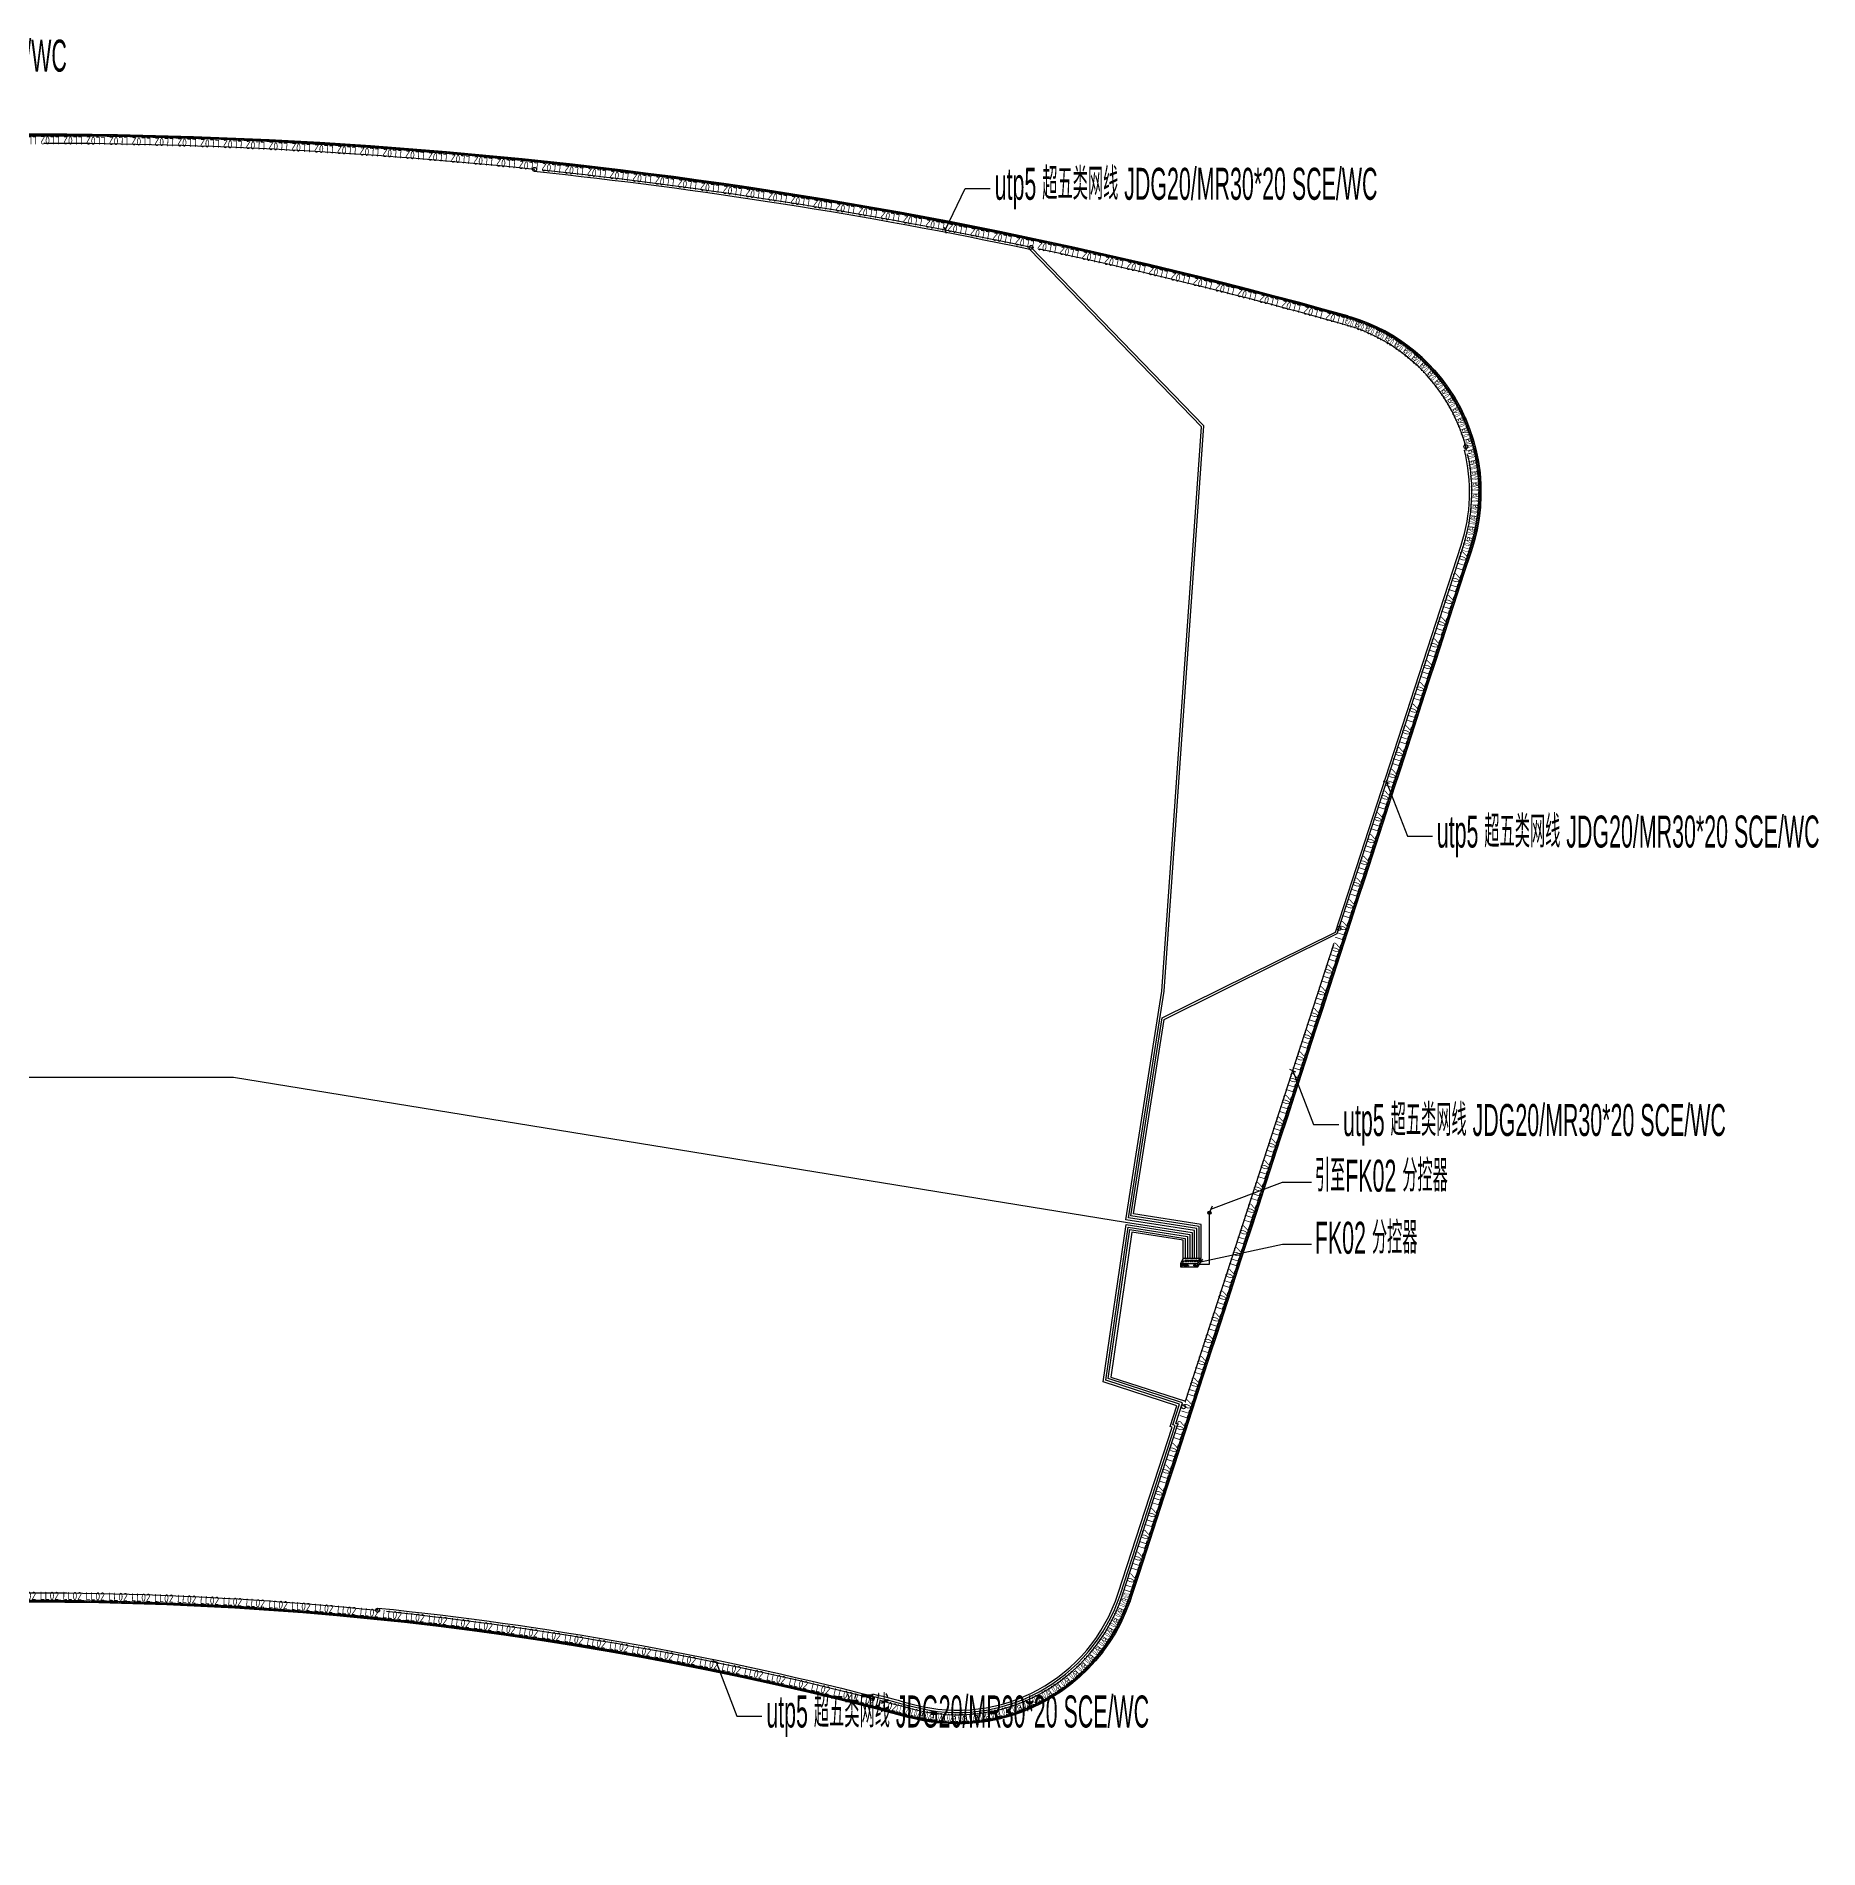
# Model space of a CAD drawing. Header units: inches. Extents: x -443710 to 189894, y 10730 to 90598.
# Drawn here: x -356783 to -278800, y 11315 to 90598 of the extents above; entities that cross this region are included whole.
import ezdxf
from ezdxf import colors
from ezdxf.entities.mleader import LeaderData, LeaderLine
from ezdxf.enums import TextEntityAlignment as Align
from ezdxf.math import Vec2, Vec3

# ---------------------------------------------------------------- set-up
doc = ezdxf.new("R2010")
doc.units = ezdxf.units.IN
doc.header["$MEASUREMENT"] = 0
doc.linetypes.add('ACAD_ISO02W100', pattern=[15, 12, -3])
doc.linetypes.add('DASH', pattern=[0.35, 0.25, -0.1])
doc.layers.get('0').update_dxf_attribs({"color": 253})
for name, color, linetype in [('0-L-控制', 6, 'Continuous'), ('0-L-灯具', 1, 'Continuous'), ('0-L-电箱', 90, 'Continuous'), ('0-LIGHT-TXT', 90, 'Continuous'), ('0-LL02', 1, 'Continuous'), ('LD-标注', 7, 'Continuous'), ('W-说明', 3, 'ACAD_ISO02W100'), ('图框', 24, 'Continuous')]:
    doc.layers.add(name, color=color, linetype=linetype)
doc.styles.add('GBZITI', font='gbenor.shx', dxfattribs={"height": 350, "bigfont": 'gbcbig.shx'})
doc.styles.add('SMDEI', font='smsim.shx', dxfattribs={"width": 0.75, "bigfont": 'smfs.shx'})
doc.styles.get("Standard").update_dxf_attribs({"font": 'arial.ttf'})

# ---------------------------------------------------------------- blocks, each defined once
blk = doc.blocks.new('LL02')
at = {"layer": '0-LL02'}
for points in [[(-500, 80), (500, 80), (500, 0), (-500, 0)], [(-490, 70), (490, 70), (490, 10), (-490, 10)]]:
    blk.add_lwpolyline(points, close=True, dxfattribs=at)
for points in [[(-450, 16), (-450, 63), (-460, 45)], [(-450, 16), (-450, 63), (-440, 45)], [(-375, 16), (-375, 63), (-385, 45)], [(-375, 16), (-375, 63), (-365, 45)], [(-300, 16), (-300, 63), (-310, 45)], [(-300, 16), (-300, 63), (-290, 45)], [(-225, 16), (-225, 63), (-235, 45)], [(-225, 16), (-225, 63), (-215, 45)], [(-150, 16), (-150, 63), (-160, 45)], [(-150, 16), (-150, 63), (-140, 45)], [(-75, 16), (-75, 63), (-85, 45)], [(-75, 16), (-75, 63), (-65, 45)], [(0, 16), (0, 63), (-10, 45)], [(0, 16), (0, 63), (10, 45)], [(75, 16), (75, 63), (65, 45)], [(75, 16), (75, 63), (85, 45)], [(150, 16), (150, 63), (140, 45)], [(150, 16), (150, 63), (160, 45)], [(225, 16), (225, 63), (215, 45)], [(225, 16), (225, 63), (235, 45)], [(300, 16), (300, 63), (290, 45)], [(300, 16), (300, 63), (310, 45)], [(375, 16), (375, 63), (365, 45)], [(375, 16), (375, 63), (385, 45)], [(450, 16), (450, 63), (440, 45)], [(450, 16), (450, 63), (460, 45)]]:
    blk.add_lwpolyline(points, dxfattribs=at)
at = {"layer": '0-LL02', "style": 'GBZITI'}
blk.add_text('LL02', height=350, rotation=360, dxfattribs=at).set_placement((0, 271, 0), align=Align.MIDDLE_CENTER)
blk = doc.blocks.new('LL02a')
at = {"layer": '0-LL02'}
for points in [[(-250, 80), (250, 80), (250, 0), (-250, 0)], [(-240, 70), (240, 70), (240, 10), (-240, 10)]]:
    blk.add_lwpolyline(points, close=True, dxfattribs=at)
for points in [[(-225, 16), (-225, 63), (-235, 45)], [(-225, 16), (-225, 63), (-215, 45)], [(-150, 16), (-150, 63), (-160, 45)], [(-150, 16), (-150, 63), (-140, 45)], [(-75, 16), (-75, 63), (-85, 45)], [(-75, 16), (-75, 63), (-65, 45)], [(0, 16), (0, 63), (-10, 45)], [(0, 16), (0, 63), (10, 45)], [(75, 16), (75, 63), (65, 45)], [(75, 16), (75, 63), (85, 45)], [(150, 16), (150, 63), (140, 45)], [(150, 16), (150, 63), (160, 45)], [(225, 16), (225, 63), (215, 45)], [(225, 16), (225, 63), (235, 45)]]:
    blk.add_lwpolyline(points, dxfattribs=at)
at = {"layer": '0-LL02', "style": 'GBZITI', "width": 0.5}
blk.add_text('LL02a', height=350, rotation=360, dxfattribs=at).set_placement((0, 271, 0), align=Align.MIDDLE_CENTER)
blk = doc.blocks.new('LF01b')
at = {"layer": '0-LL02'}
for points in [[(-150, 80), (150, 80), (150, 0), (-150, 0)], [(-140, 70), (140, 70), (140, 10), (-140, 10)]]:
    blk.add_lwpolyline(points, close=True, dxfattribs=at)
for points in [[(-75, 16), (-75, 63), (-85, 45)], [(-75, 16), (-75, 63), (-65, 45)], [(0, 16), (0, 63), (-10, 45)], [(0, 16), (0, 63), (10, 45)], [(75, 16), (75, 63), (65, 45)], [(75, 16), (75, 63), (85, 45)]]:
    blk.add_lwpolyline(points, dxfattribs=at)
at = {"layer": '0-LL02', "style": 'GBZITI', "width": 0.28}
blk.add_text('LL02b', height=350, rotation=360, dxfattribs=at).set_placement((0, 271, 0), align=Align.MIDDLE_CENTER)
blk = doc.blocks.new('_Oblique')
at = {"color": 0, "linetype": 'ByBlock', "lineweight": -2}
blk.add_line((-0.5, -0.5), (0.5, 0.5), dxfattribs=at)
blk = doc.blocks.new('控制器')
at = {"color": 7}
for p, q in [((92311, 52509), (91624, 51231)), ((91624, 51231), (96073, 51231)), ((91624, 51231), (91624, 50443)), ((96761, 52509), (92311, 52509)), ((96073, 51231), (96761, 52509)), ((96073, 50443), (96761, 51666)), ((96073, 50443), (96073, 51231)), ((96761, 51666), (96761, 52509)), ((91624, 50443), (96073, 50443))]:
    blk.add_line(p, q, dxfattribs=at)
at = {"color": 7, "linetype": 'DASH', "ltscale": 5}
for p, q in [((92311, 51666), (91624, 50443)), ((92311, 51666), (92311, 52509)), ((96761, 51666), (92311, 51666)), ((96336, 52064), (96331, 52068)), ((96336, 52043), (96331, 52038)), ((96409, 52064), (96413, 52068)), ((96409, 52043), (96413, 52038)), ((96509, 52182), (96505, 52186)), ((96509, 52160), (96505, 52155)), ((96510, 51948), (96506, 51952)), ((96510, 51927), (96506, 51922)), ((96582, 52182), (96586, 52186)), ((96582, 52160), (96586, 52155)), ((96583, 51948), (96588, 51952)), ((96583, 51927), (96588, 51922))]:
    blk.add_line(p, q, dxfattribs=at)
at = {"color": 7, "linetype": 'ByBlock', "ltscale": 5}
for p, q in [((94998, 50933), (95621, 50933)), ((94998, 50649), (94998, 50933)), ((94998, 50649), (95621, 50649)), ((95621, 50649), (95621, 50933))]:
    blk.add_line(p, q, dxfattribs=at)
blk.add_lwpolyline([(91947, 51027), (92152, 51027), (92152, 50670), (91947, 50670)], close=True, dxfattribs=at)
at = {"color": 0, "linetype": 'ByBlock', "ltscale": 5}
blk.add_lwpolyline([(92481, 51050), (93415, 51050), (93415, 50632), (92481, 50632)], close=True, dxfattribs=at)
at = {"color": 7, "linetype": 'DASH', "ltscale": 5}
for points in [[(92674, 52130), (93087, 52130), (93087, 51954), (92674, 51954)], [(93087, 52130), (93499, 52130), (93499, 51954), (93087, 51954)], [(93499, 52130), (93912, 52130), (93912, 51954), (93499, 51954)], [(93912, 52130), (94325, 52130), (94325, 51954), (93912, 51954)], [(94325, 52130), (94737, 52130), (94737, 51954), (94325, 51954)], [(94737, 52130), (95150, 52130), (95150, 51954), (94737, 51954)], [(95150, 52130), (95563, 52130), (95563, 51954), (95150, 51954)], [(95563, 52130), (95976, 52130), (95976, 51954), (95563, 51954)]]:
    blk.add_lwpolyline(points, close=True, dxfattribs=at)
at = {"layer": 'W-说明', "color": 7, "linetype": 'ByBlock', "ltscale": 5}
for p, q in [((95043, 50881), (95043, 50739)), ((95272, 50881), (95043, 50881)), ((95043, 50739), (95095, 50739)), ((95095, 50739), (95095, 50712)), ((95095, 50712), (95105, 50712)), ((95105, 50712), (95105, 50698)), ((95105, 50698), (95209, 50698)), ((95209, 50698), (95209, 50712)), ((95209, 50712), (95220, 50712)), ((95220, 50739), (95272, 50739)), ((95220, 50712), (95220, 50739)), ((95272, 50739), (95272, 50881)), ((95350, 50881), (95350, 50739)), ((95578, 50881), (95350, 50881)), ((95350, 50739), (95401, 50739)), ((95401, 50739), (95401, 50712)), ((95401, 50712), (95412, 50712)), ((95412, 50712), (95412, 50698)), ((95412, 50698), (95516, 50698)), ((95516, 50698), (95516, 50712)), ((95516, 50712), (95526, 50712)), ((95526, 50712), (95526, 50739)), ((95526, 50739), (95578, 50739)), ((95578, 50739), (95578, 50881))]:
    blk.add_line(p, q, dxfattribs=at)
at = {"layer": '图框', "color": 7, "linetype": 'ByBlock', "lineweight": 30, "ltscale": 5}
blk.add_line((92049, 50977), (92049, 50911), dxfattribs=at)
at = {"layer": '图框', "color": 7, "linetype": 'DASH', "lineweight": 30, "ltscale": 5}
for p, q in [((96378, 52264), (96310, 52195)), ((96310, 51912), (96310, 52195)), ((96310, 51912), (96378, 51843)), ((96378, 52264), (96608, 52264)), ((96608, 51843), (96378, 51843)), ((96608, 52264), (96608, 51843))]:
    blk.add_line(p, q, dxfattribs=at)
at = {"layer": '图框', "color": 7, "linetype": 'ByBlock', "lineweight": 30, "ltscale": 5}
blk.add_lwpolyline([(91921, 51053), (92177, 51053), (92177, 50641), (91921, 50641)], close=True, dxfattribs=at)
at = {"layer": '图框', "color": 7, "linetype": 'DASH', "lineweight": 30, "ltscale": 5}
for points in [[(96413, 52038), (96331, 52038), (96331, 52068), (96413, 52068)], [(96409, 52043), (96336, 52043), (96336, 52064), (96409, 52064)], [(96586, 52155), (96505, 52155), (96505, 52186), (96586, 52186)], [(96588, 51922), (96505, 51922), (96505, 51952), (96588, 51952)], [(96582, 52160), (96509, 52160), (96509, 52182), (96582, 52182)], [(96583, 51927), (96510, 51927), (96510, 51948), (96583, 51948)]]:
    blk.add_lwpolyline(points, close=True, dxfattribs=at)
at = {"layer": '图框', "color": 7, "linetype": 'ByBlock', "lineweight": 30, "ltscale": 5}
for centre, radius in [((92049, 50761), 39), ((93630, 50794), 27.4), ((93630, 50672), 27.4), ((95759, 50666), 27.4)]:
    blk.add_circle(centre, radius, dxfattribs=at)
at = {"layer": 'W-说明', "color": 7, "linetype": 'ByBlock', "ltscale": 5, "char_height": 37.18, "attachment_point": 3}
for s, insert, width in [('{\\fSimSun|b0|i0|c134|p2;\\H1.771x;OFF\\H0.56465x;  }', (92118, 50620, -3928), 518.24), ('{\\fSimSun|b0|i0|c134|p2;\\H1.771x;ON\\H0.56465x;  }', (92097, 51141, -3928), 518.24), ('{\\fSimSun|b0|i0|c134|p2;\\H1.1068x;POWER \\H0.90346x; }', (93830, 50691, -3928), 518.24), ('{\\fSimSun|b0|i0|c134|p2;\\H1.107x;ACT \\H0.9035x; }', (93806, 50812, -3928), 518.24), ('{\\fSimSun|b0|i0|c134|p2;\\H1.8447x;A\\H0.59997x; \\H0.90346x; }', (95208, 50619, -3928), 237.09), ('{\\fSimSun|b0|i0|c134|p2;\\H1.8447x;B\\H0.59997x; \\H0.90346x; }', (95567, 50623, -3928), 893.53)]:
    blk.add_mtext(s, dxfattribs=dict(at, insert=insert, width=width))
at = {"layer": 'W-说明', "color": 1, "linetype": 'ByBlock', "ltscale": 0.5, "insert": (93297, 50918), "char_height": 144.03, "width": 274.09, "attachment_point": 3}
blk.add_mtext('{\\fSimSun|b0|i0|c134|p2;DMX-008}', dxfattribs=at)
at = {"layer": 'W-说明', "color": 7, "linetype": 'ByBlock', "char_height": 40.89, "width": 570.07, "attachment_point": 3}
for s, insert in [('{\\fSimSun|b0|i0|c134|p2;\\H1.771x;PORT1\\H0.56465x;  }', (93030, 52279, -4321)), ('{\\fSimSun|b0|i0|c134|p2;\\H1.771x;PORT2\\H0.56465x;  }', (93429, 52279, -4321)), ('{\\fSimSun|b0|i0|c134|p2;\\H1.771x;PORT3\\H0.56465x;  }', (93828, 52279, -4321)), ('{\\fSimSun|b0|i0|c134|p2;\\H1.771x;PORT4\\H0.56465x;  }', (94243, 52279, -4321)), ('{\\fSimSun|b0|i0|c134|p2;\\H1.771x;PORT5\\H0.56465x;  }', (94646, 52279, -4321)), ('{\\fSimSun|b0|i0|c134|p2;\\H1.771x;PORT6\\H0.56465x;  }', (95058, 52279, -4321)), ('{\\fSimSun|b0|i0|c134|p2;\\H1.771x;PORT7\\H0.56465x;  }', (95458, 52279, -4321)), ('{\\fSimSun|b0|i0|c134|p2;\\H1.771x;PORT8\\H0.56465x;  }', (95863, 52279, -4321))]:
    blk.add_mtext(s, dxfattribs=dict(at, insert=insert))
at = {"layer": 'W-说明', "color": 7, "linetype": 'ACAD_ISO02W100', "ltscale": 0.5, "insert": (96728, 52394, -3928), "char_height": 68.58, "width": 715.3, "attachment_point": 3}
blk.add_mtext('{\\fSimSun|b0|i0|c134|p2;AC 100V-240V}', dxfattribs=at)
blk = doc.blocks.new('引出')
at = {"layer": '0-L-电箱', "lineweight": -2}
h = blk.add_hatch(color=256, dxfattribs=at)
h.dxf.hatch_style = 1
h.paths.add_polyline_path([(75, 0, 1), (-75, 0, 1)])
blk.add_lwpolyline([(0, 0, 0, 0, 0), (-110, -329, 200, 0, 0), (-281, -841, 0, 0, 0)], format="xyseb", dxfattribs=at)
blk.add_circle((0, 0), 75, dxfattribs=at)

msp = doc.modelspace()

# ---------------------------------------------------------------- linework, layer by layer
at = {"color": 4}
for points in [[(-299405, 78362, 0.169589), (-438804, 69836, 0.000015), (-438804, 69836, 0.000015)], [(-294014, 68049, 0.426416), (-299282, 78326, 0.407126)], [(-412315, 11315, -0.163248), (-318612, 17062, 0)]]:
    msp.add_lwpolyline(points, format="xyb", dxfattribs=at)
msp.add_lwpolyline([(-308847, 22398), (-293968, 68190)], dxfattribs=at)
at = {"layer": '0-L-控制', "color": 6}
for points in [[(-306113, 37132), (-306113, 38358), (-309118, 38831), (-307543, 48834), (-305801, 73518), (-313310, 81270, 0.025987), (-334993, 84676), (-334983, 84775, 0.025438), (-356449, 85914, 0.025438)], [(-306013, 37132), (-306013, 38444), (-309003, 38914), (-307443, 48823), (-305698, 73556), (-313260, 81361, 0.025629), (-334652, 84740, 0.025641)], [(-305913, 37132), (-305913, 38529), (-308889, 38998), (-307526, 47657), (-299944, 51415), (-294443, 68344, 0.141274), (-294304, 72497), (-294207, 72522, 0.268346), (-299513, 77977, 0.016321), (-312908, 81287, 0.016321)], [(-305813, 37132), (-305813, 38615), (-308775, 39081), (-307435, 47591), (-299862, 51344), (-294348, 68314, 0.132594), (-294148, 72270, 0.132594)], [(-363612, 22362, -0.036826), (-341849, 21747), (-341838, 21846, -0.037112), (-320222, 18001), (-320198, 18098, -0.003121), (-318408, 17629, 0.399227), (-309448, 22488), (-307085, 29760), (-307180, 29791), (-306886, 30696), (-310107, 31742), (-309103, 38626), (-306313, 38187), (-306313, 37132)], [(-341464, 21707, -0.036628), (-320150, 17880), (-320126, 17976, -0.002953), (-318434, 17532, 0.399227), (-309353, 22457), (-306959, 29825), (-307054, 29855), (-306760, 30760), (-309995, 31811), (-309018, 38512), (-306413, 38102), (-306413, 37132)], [(-319884, 17811, -0.002488), (-318460, 17436, 0.399227), (-309258, 22426), (-306833, 29889), (-306928, 29920), (-306634, 30825), (-309884, 31881), (-308934, 38397), (-306513, 38016), (-306513, 37132)]]:
    msp.add_lwpolyline(points, format="xyb", dxfattribs=at)
for points in [[(-306508, 30889), (-300014, 50877)], [(-407222, 37193), (-407222, 38028), (-403425, 38616), (-362184, 45067), (-348152, 45067), (-309126, 38726), (-306214, 38269), (-306214, 37132)], [(-305900, 36881), (-305457, 36881), (-305457, 39134)], [(-306613, 37132), (-306613, 37931), (-308857, 38284), (-309773, 31950), (-306508, 30889)]]:
    msp.add_lwpolyline(points, dxfattribs=at)
at = {"layer": '0-LL02'}
for centre in [(-334983, 84775), (-313260, 81361), (-294240, 72647), (-299788, 51571), (-306587, 30648), (-341849, 21747), (-320209, 17895)]:
    msp.add_circle(centre, 85.7, dxfattribs=at)

# ---------------------------------------------------------------- block references
at = {"layer": '0-L-灯具', "rotation": 176.5021198859426}
msp.add_blockref('引出', (-305457, 39134), dxfattribs=at)
at = {"layer": '0-LL02'}
for name, p, rotation in [('LL02', (-357174, 86313), 180.0756888471774), ('LL02', (-356174, 86312), 179.8051705303102), ('LL02', (-355174, 86306), 179.5346522134415), ('LL02', (-354174, 86296), 179.2641338965728), ('LL02', (-353175, 86281), 178.9936155797068), ('LL02', (-352175, 86261), 178.7230972628395), ('LL02', (-351175, 86236), 178.4525789459709), ('LL02', (-350175, 86207), 178.1820606291035), ('LL02', (-349176, 86173), 177.9115423122375), ('LL02', (-348177, 86134), 177.6410239953702), ('LL02', (-347178, 86090), 177.3705056785015), ('LL02', (-346179, 86042), 177.0999873616328), ('LL02', (-345180, 85989), 176.8294690447655), ('LL02', (-344182, 85931), 176.5589507278982), ('LL02', (-343184, 85869), 176.2884324110308), ('LL02', (-342186, 85802), 176.0179140941635), ('LL02', (-341189, 85730), 175.7473957772962), ('LL02', (-340192, 85654), 175.4768774604289), ('LL02', (-339195, 85572), 175.2063591435602), ('LL02', (-338199, 85486), 174.9358408266929), ('LL02', (-337203, 85396), 174.6653225098255), ('LL02', (-336207, 85300), 174.3948041929582), ('LL02', (-335212, 85200), 174.1242858760882), ('LL02', (-334218, 85096), 173.8537675592195), ('LL02', (-333224, 84986), 173.5832492422923), ('LL02', (-332230, 84872), 173.3127309254263), ('LL02', (-331238, 84753), 173.042212608559), ('LL02', (-330245, 84630), 172.7716942916903), ('LL02', (-329253, 84502), 172.501175974823), ('LL02', (-328262, 84369), 172.2306576579556), ('LL02', (-327272, 84231), 171.9601393410883), ('LL02', (-326282, 84089), 171.689621024221), ('LL02', (-325293, 83942), 171.4191027073537), ('LL02', (-324304, 83791), 171.148584390485), ('LL02', (-323317, 83634), 170.8780660736136), ('LL02', (-322330, 83474), 170.6075477567449), ('LL02', (-321344, 83308), 170.3370294398776), ('LL02', (-320358, 83138), 170.066511123009), ('LL02', (-319374, 82963), 169.7959928061403), ('LL02', (-318390, 82783), 169.5254744892716), ('LL02', (-317407, 82599), 169.2549561724016), ('LL02', (-316425, 82411), 168.9844378555316), ('LL02', (-315444, 82217), 168.7139195386629), ('LL02', (-314464, 82019), 168.4434012217955), ('LL02', (-313484, 81817), 168.1728829049269), ('LL02', (-312506, 81609), 167.9023645880582), ('LL02', (-311529, 81397), 167.6318462711922), ('LL02', (-310552, 81181), 167.3613279543235), ('LL02', (-309577, 80960), 167.0908096374535), ('LL02', (-308603, 80734), 166.8202913205848), ('LL02', (-307630, 80504), 166.5497730037161), ('LL02', (-306658, 80269), 166.2792546868488), ('LL02', (-305687, 80029), 166.0087363699828), ('LL02', (-304717, 79785), 165.7382180531141), ('LL02', (-303749, 79537), 165.4676997362441), ('LL02', (-302781, 79283), 165.1971814193741), ('LL02', (-301815, 79026), 164.9266631025041), ('LL02', (-300850, 78763), 164.6561447856354), ('LL02', (-299886, 78496), 164.3856264687667), ('LL02a', (-299138, 78277), 162.22968968394), ('LL02a', (-298667, 78110), 158.6496775583669), ('LL02a', (-298208, 77914), 155.0696654327938), ('LL02a', (-297762, 77689), 151.4896533072207), ('LL02a', (-297330, 77437), 147.9096411816478), ('LL02a', (-296915, 77159), 144.3296290560747), ('LL02a', (-296519, 76855), 140.7496169305016), ('LL02a', (-296142, 76527), 137.1696048049287), ('LL02a', (-295786, 76176), 133.5895926793557), ('LL02a', (-295453, 75804), 130.0095805537826), ('LL02a', (-295143, 75411), 126.4295684282095), ('LL02a', (-294859, 75000), 122.8495563026364), ('LL02a', (-294602, 74572), 119.2695441770633), ('LL02a', (-294371, 74129), 115.6895320514901), ('LL02a', (-294168, 73672), 112.109519925917), ('LL02a', (-293995, 73204), 108.5295078003439), ('LL02a', (-293851, 72725), 104.9494956747709), ('LL02a', (-293737, 72239), 101.3694835491979), ('LL02a', (-293654, 71746), 97.78947142362493), ('LL02a', (-293601, 71249), 94.20945929805205), ('LL02a', (-293580, 70750), 90.62944717247915), ('LL02a', (-293631, 69752), 83.46942292133296), ('LL02a', (-293590, 70250), 87.04943504690605), ('LL02a', (-293806, 68769), 76.30939867018675), ('LL02a', (-293703, 69258), 79.88941079575986), ('LL02', (-294168, 67573), 72.00000000002372), ('LL02a', (-293940, 68287), 72.72938654461366), ('LL02', (-294477, 66622), 72.00000000002372), ('LL02', (-294786, 65671), 72.00000000002372), ('LL02', (-295095, 64720), 72.00000000002372), ('LL02', (-295404, 63769), 72.00000000002372), ('LL02', (-295713, 62818), 72.00000000002372), ('LL02', (-296023, 61867), 72.00000000002372), ('LL02', (-296332, 60916), 72.00000000002372), ('LL02', (-296641, 59965), 72.00000000002372), ('LL02', (-296950, 59013), 72.00000000002372), ('LL02', (-297259, 58062), 72.00000000002372), ('LL02', (-297568, 57111), 72.00000000002372), ('LL02', (-297877, 56160), 72.00000000002372), ('LL02', (-298186, 55209), 72.00000000002372), ('LL02', (-298495, 54258), 72.00000000002372), ('LL02', (-298804, 53307), 72.00000000002372), ('LL02', (-299113, 52356), 72.00000000002372), ('LL02', (-299422, 51405), 72.00000000002372), ('LL02', (-299731, 50454), 72.00000000002372), ('LL02', (-300040, 49503), 72.00000000002372), ('LL02', (-300349, 48552), 72.00000000002372), ('LL02', (-300658, 47601), 72.00000000002372), ('LL02', (-300967, 46650), 72.00000000002372), ('LL02', (-301276, 45699), 72.00000000002372), ('LL02', (-301585, 44748), 72.00000000002372), ('LL02', (-301894, 43797), 72.00000000002372), ('LL02', (-302203, 42846), 72.00000000002372), ('LL02', (-302512, 41894), 72.00000000002372), ('LL02', (-302821, 40943), 72.00000000002372), ('LL02', (-303130, 39992), 72.00000000002372), ('LL02', (-303439, 39041), 72.00000000002372), ('LL02', (-303748, 38090), 72.00000000002372), ('LL02', (-304057, 37139), 72.00000000002372), ('LL02', (-304366, 36188), 72.00000000002372), ('LL02', (-304675, 35237), 72.00000000002372), ('LL02', (-304984, 34286), 72.00000000002372), ('LL02', (-305293, 33335), 72.00000000002372), ('LL02', (-305602, 32384), 72.00000000002372), ('LL02', (-305911, 31433), 72.00000000002372), ('LL02', (-306220, 30482), 72.00000000002372), ('LL02', (-306529, 29531), 72.00000000002372), ('LL02', (-306838, 28580), 72.00000000002372), ('LL02', (-307147, 27629), 72.00000000002372), ('LL02', (-307456, 26678), 72.00000000002372), ('LL02', (-307765, 25726), 72.00000000002372), ('LL02', (-308074, 24775), 72.00000000002372), ('LL02', (-308383, 23824), 72.00000000002372), ('LL02', (-308692, 22873), 72.00000000002372), ('LL02', (-357208, 22113), 0.1216956679126646), ('LL02', (-356208, 22112), 359.7335128798838), ('LL02', (-355208, 22104), 359.3453300918569), ('LL02', (-354208, 22089), 358.9571473038289), ('LL02', (-353208, 22067), 358.5689645158), ('LL02', (-352208, 22039), 358.1807817277721), ('LL02', (-351209, 22004), 357.7925989397442), ('LL02', (-350210, 21962), 357.4044161517163), ('LL02', (-349211, 21913), 357.0162333636883), ('LL02', (-348213, 21857), 356.6280505756613), ('LL02', (-347215, 21795), 356.2398677876335), ('LL02', (-346217, 21726), 355.8516849996055), ('LL02a', (-309034, 21876), 68.77955340909692), ('LF01b', (-308896, 22251), 71.66361658478964), ('LL02', (-345220, 21651), 355.4635022115776), ('LL02', (-344223, 21568), 355.0753194234921), ('LL02', (-343227, 21479), 354.6871366354651), ('LL02', (-342232, 21383), 354.2989538474381), ('LL02', (-341237, 21280), 353.9107710594101), ('LL02', (-340243, 21171), 353.5225882713804), ('LL02', (-339250, 21054), 353.1344054833525), ('LL02', (-338258, 20932), 352.7462226953245), ('LL02a', (-309230, 21416), 65.19870301115223), ('LL02', (-337266, 20802), 352.3580399072966), ('LL02', (-336275, 20666), 351.9698571192667), ('LL02', (-335286, 20522), 351.581674331238), ('LL02', (-334297, 20373), 351.19349154321), ('LL02', (-333309, 20216), 350.8053087551822), ('LL02a', (-309705, 20538), 58.03700221526287), ('LL02a', (-309454, 20969), 61.61785261320755), ('LL02', (-332323, 20053), 350.4171259671551), ('LL02', (-331337, 19883), 350.0289431791282), ('LL02', (-330353, 19707), 349.6407603911021), ('LL02', (-329370, 19524), 349.2525776030761), ('LL02', (-328388, 19334), 348.8643948150481), ('LL02a', (-310614, 19348), 47.29445102142921), ('LL02a', (-310286, 19725), 50.87530141937371), ('LL02a', (-309983, 20122), 54.45615181731818), ('LL02', (-327408, 19137), 348.4762120270211), ('LL02', (-326428, 18934), 348.0880292389932), ('LL02', (-325451, 18724), 347.6998464509644), ('LL02', (-324474, 18508), 347.3116636629364), ('LL02a', (-311336, 18658), 40.13275022554015), ('LL02a', (-310964, 18992), 43.71360062348473), ('LL02', (-323500, 18285), 346.9234808749094), ('LL02', (-322526, 18056), 346.5352980868834), ('LL02', (-321555, 17819), 346.1471152988564), ('LL02a', (-312567, 17805), 29.3901990317065), ('LL02a', (-312139, 18064), 32.9710494296512), ('LL02a', (-311728, 18348), 36.55189982759565), ('LL02', (-320585, 17577), 345.7589325108285), ('LL02', (-319616, 17327), 345.3707497228006), ('LL02a', (-318890, 17137), 345.1503173761216), ('LL02a', (-318369, 17004), 346.4199942563715), ('LL02a', (-314413, 17052), 15.06679743992806), ('LL02a', (-313934, 17197), 18.64764783787274), ('LL02a', (-313466, 17371), 22.22849823581733), ('LL02a', (-313010, 17574), 25.80934863376181), ('LL02a', (-317880, 16901), 350.000844654316), ('LL02a', (-317385, 16829), 353.5816950522608), ('LL02a', (-316887, 16789), 357.1625454502054), ('LL02a', (-316388, 16779), 0.7433958481497169), ('LL02a', (-315889, 16801), 4.324246246094201), ('LL02a', (-315392, 16854), 7.905096644038682), ('LL02a', (-314899, 16938), 11.48594704198327)]:
    msp.add_blockref(name, p, dxfattribs=dict(at, rotation=rotation))
at = {"layer": 'LD-标注', "color": 3, "xscale": 0.1728, "yscale": 0.1728, "zscale": 0.1728}
msp.add_blockref('控制器', (-322561, 28058), dxfattribs=at)

# ---------------------------------------------------------------- texts
at = {"layer": '0-LIGHT-TXT', "color": 7, "style": 'SMDEI', "width": 0.5}
for s, p in [('utp5 超五类网线 JDG20/MR30*20 SCE/WC', (-372191, 89049)), ('utp5 超五类网线 JDG20/MR30*20 SCE/WC', (-314853, 83444)), ('utp5 超五类网线 JDG20/MR30*20 SCE/WC', (-295512, 55110)), ('utp5 超五类网线 JDG20/MR30*20 SCE/WC', (-299612, 42492)), ('引至FK02 分控器', (-300847, 40056)), ('FK02 分控器', (-300847, 37341)), ('utp5 超五类网线 JDG20/MR30*20 SCE/WC', (-324843, 16619))]:
    msp.add_text(s, height=1400, dxfattribs=at).set_placement(p)

# ---------------------------------------------------------------- leaders
at = {"layer": '0-LIGHT-TXT', "color": 7}
ml = msp.add_multileader_mtext('Standard', dxfattribs=at)
ml.set_content('', color=7)
ml.set_leader_properties()
ml.set_arrow_properties(name='OBLIQUE')
ml.build(insert=Vec2(0, 0))
ml.multileader.update_dxf_attribs({"text_right_attachment_type": 6, "dogleg_length": 0.36, "arrow_head_size": 200})
ctx = ml.context
ctx.base_point, ctx.char_height, ctx.arrow_head_size, ctx.landing_gap_size, ctx.plane_origin = Vec3(-315044, 83941), 0.18, 200, 0.09, Vec3(-316992, 81953)
ctx.right_attachment = 6
notes = []
notes.append((ctx, [(0, (1, 1, 0), (-316139, 83941), (1, 0), 1095, [(0, [(-317015, 82118)], 0, [])])]))
ctx.mtext.insert, ctx.mtext.flow_direction = Vec3(-315044, 83941), 5
ml = msp.add_multileader_mtext('Standard', dxfattribs=at)
ml.set_content('', color=7)
ml.set_leader_properties()
ml.set_arrow_properties(name='OBLIQUE')
ml.build(insert=Vec2(0, 0))
ml.multileader.update_dxf_attribs({"text_right_attachment_type": 6, "dogleg_length": 0.36, "arrow_head_size": 200})
ctx = ml.context
ctx.base_point, ctx.char_height, ctx.arrow_head_size, ctx.landing_gap_size, ctx.plane_origin = Vec3(-295704, 55607), 0.18, 200, 0.09, Vec3(-297651, 53619)
ctx.right_attachment = 6
notes.append((ctx, [(0, (1, 1, 0), (-296798, 55607), (1, 0), 1095, [(0, [(-297711, 57963)], 0, [])])]))
ctx.mtext.insert, ctx.mtext.flow_direction = Vec3(-295703, 55608), 5
ml = msp.add_multileader_mtext('Standard', dxfattribs=at)
ml.set_content('', color=7)
ml.set_leader_properties()
ml.set_arrow_properties(name='OBLIQUE')
ml.build(insert=Vec2(0, 0))
ml.multileader.update_dxf_attribs({"text_right_attachment_type": 6, "dogleg_length": 0.36, "arrow_head_size": 200})
ctx = ml.context
ctx.base_point, ctx.char_height, ctx.arrow_head_size, ctx.landing_gap_size, ctx.plane_origin = Vec3(-299803, 42989), 0.18, 200, 0.09, Vec3(-301751, 41001)
ctx.right_attachment = 6
notes.append((ctx, [(0, (1, 1, 0), (-300898, 42989), (1, 0), 1095, [(0, [(-301811, 45345)], 0, [])])]))
ctx.mtext.insert, ctx.mtext.flow_direction = Vec3(-299803, 42989), 5
ml = msp.add_multileader_mtext('Standard', dxfattribs=at)
ml.set_content('', color=7)
ml.set_leader_properties()
ml.set_arrow_properties(name='OBLIQUE')
ml.build(insert=Vec2(0, 0))
ml.multileader.update_dxf_attribs({"text_right_attachment_type": 6, "dogleg_length": 0.36, "arrow_head_size": 200})
ctx = ml.context
ctx.base_point, ctx.char_height, ctx.arrow_head_size, ctx.landing_gap_size, ctx.plane_origin = Vec3(-300995, 40468), 0.18, 200, 0.09, Vec3(-295845, 39537)
ctx.right_attachment = 6
notes.append((ctx, [(0, (1, 1, 0), (-302267, 40468), (1, 0), 1272, [(0, [(-305392, 39295)], 0, [])])]))
ctx.mtext.insert, ctx.mtext.flow_direction = Vec3(-300995, 40468), 5
ml = msp.add_multileader_mtext('Standard', dxfattribs=at)
ml.set_content('', color=7)
ml.set_leader_properties()
ml.set_arrow_properties(name='OBLIQUE')
ml.build(insert=Vec2(0, 0))
ml.multileader.update_dxf_attribs({"text_right_attachment_type": 6, "dogleg_length": 0.36, "arrow_head_size": 200})
ctx = ml.context
ctx.base_point, ctx.char_height, ctx.arrow_head_size, ctx.landing_gap_size, ctx.plane_origin = Vec3(-300995, 37754), 0.18, 200, 0.09, Vec3(-295845, 36822)
ctx.right_attachment = 6
notes.append((ctx, [(0, (1, 1, 0), (-302267, 37754), (1, 0), 1272, [(0, [(-305841, 36986)], 0, [])])]))
ctx.mtext.insert, ctx.mtext.flow_direction = Vec3(-300995, 37754), 5
ml = msp.add_multileader_mtext('Standard', dxfattribs=at)
ml.set_content('', color=7)
ml.set_leader_properties()
ml.set_arrow_properties(name='OBLIQUE')
ml.build(insert=Vec2(0, 0))
ml.multileader.update_dxf_attribs({"text_right_attachment_type": 6, "dogleg_length": 0.36, "arrow_head_size": 200})
ctx = ml.context
ctx.base_point, ctx.char_height, ctx.arrow_head_size, ctx.landing_gap_size, ctx.plane_origin = Vec3(-325035, 17116), 0.18, 200, 0.09, Vec3(-326982, 15127)
ctx.right_attachment = 6
notes.append((ctx, [(0, (1, 1, 0), (-326129, 17116), (1, 0), 1095, [(0, [(-327042, 19472)], 0, [])])]))
ctx.mtext.insert, ctx.mtext.flow_direction = Vec3(-325035, 17116), 5
for ctx, leaders in notes:
    for number, flags, end, landing, length, lines in leaders:
        leader = LeaderData()
        leader.index, (leader.has_last_leader_line, leader.has_dogleg_vector, leader.attachment_direction) = number, flags
        leader.last_leader_point, leader.dogleg_vector, leader.dogleg_length = Vec3(end), Vec3(landing), length
        for number, points, colour, breaks in lines:
            line = LeaderLine()
            line.index, line.vertices, line.color, line.breaks = number, Vec3.list(points), colors.encode_raw_color(colour), breaks
            leader.lines.append(line)
        ctx.leaders.append(leader)

doc.saveas('drawing.dxf')
